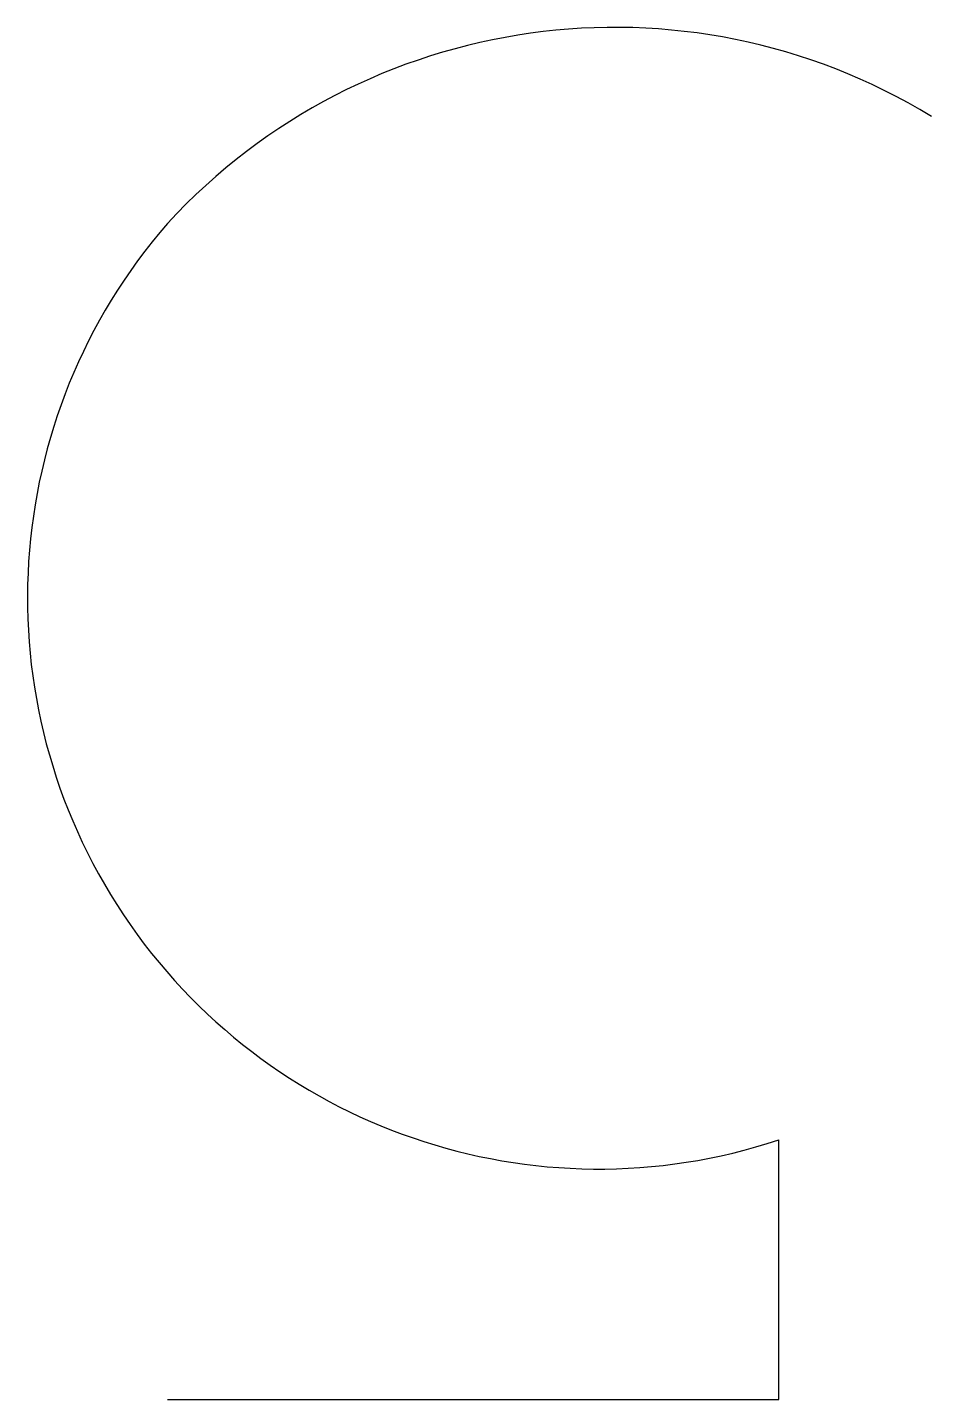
# Model space of a CAD drawing. Header units: inches. Extents: x -4.6 to 25, y 0 to 44.9.
import ezdxf

# ---------------------------------------------------------------- set-up
doc = ezdxf.new("R2010")
doc.units = ezdxf.units.IN
doc.header["$MEASUREMENT"] = 0

msp = doc.modelspace()

# ---------------------------------------------------------------- linework, layer by layer
for p, q in [((20, 3.5), (20, 8.5)), ((20, 0), (20, 3.5)), ((0, 0), (20, 0))]:
    msp.add_line(p, q)
for centre, radius, start, end in [((14.633, 25.012), 19.902, 58.6076, 137.3317), ((14.109, 26.239), 18.692, 139.0084, 288.3717)]:
    msp.add_arc(centre, radius, start, end)

doc.saveas('drawing.dxf')
